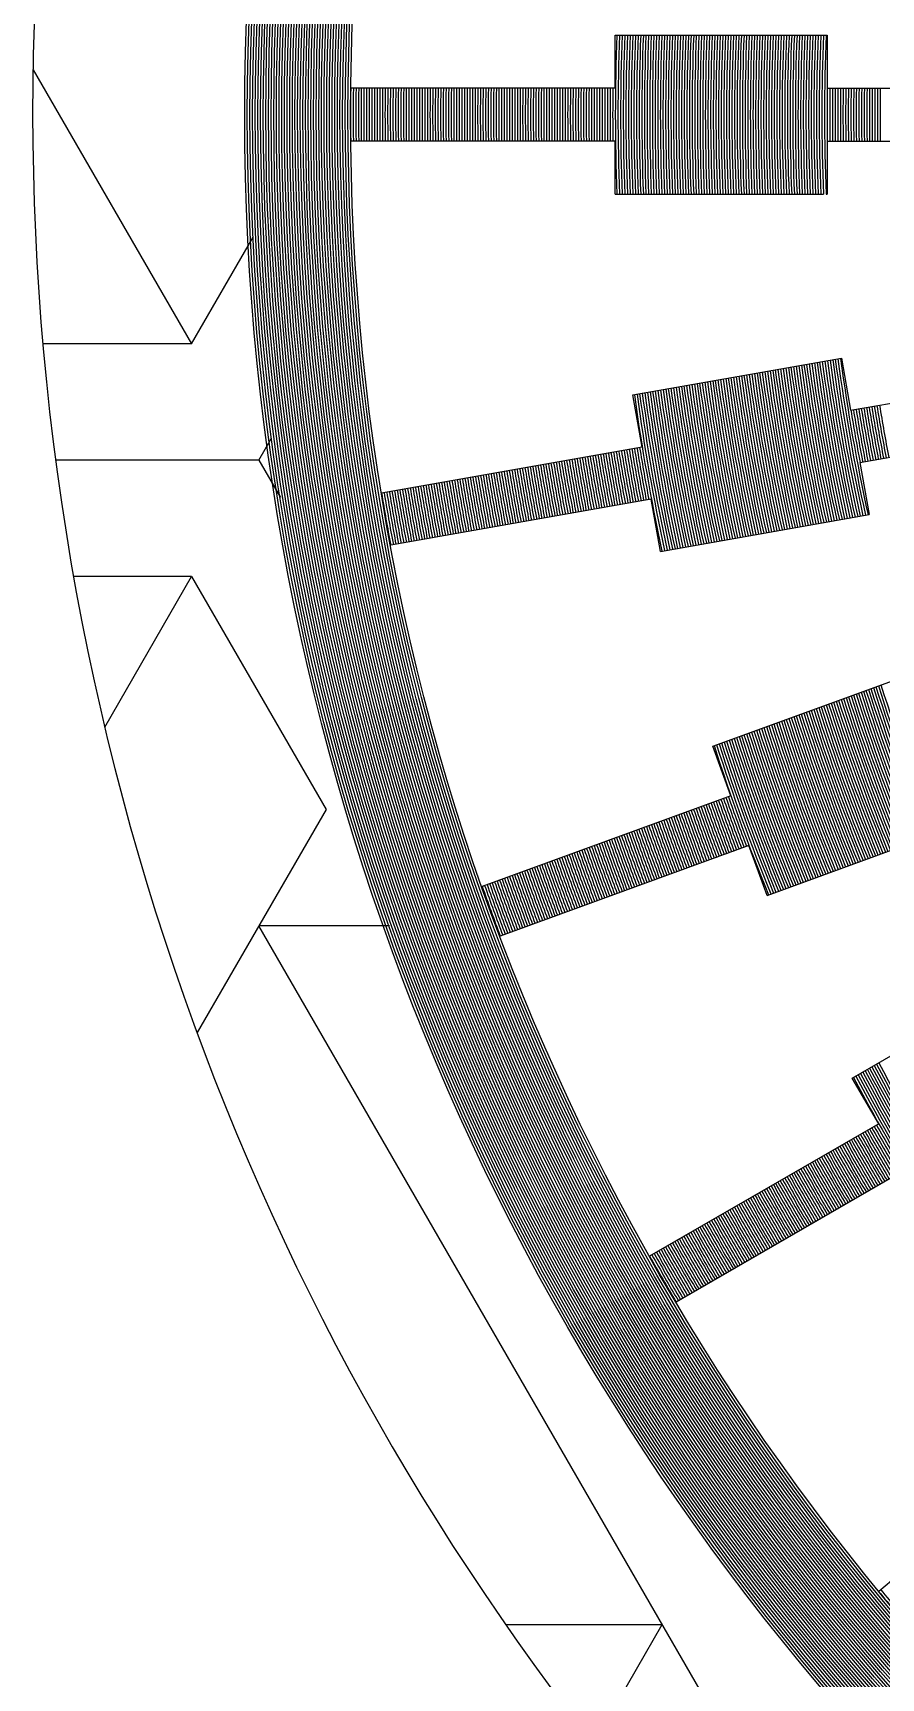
# Model space of a CAD drawing. Header units: millimetres. Extents: x 0 to 2404, y 0 to 1600.
# Drawn here: x 2129.33 to 2145.35, y 1455.19 to 1486.27 of the extents above; entities that cross this region are included whole.
import ezdxf

# ---------------------------------------------------------------- set-up
doc = ezdxf.new("R2010")
doc.units = ezdxf.units.MM

msp = doc.modelspace()

# ---------------------------------------------------------------- linework, layer by layer
for p, q in [((2140.333, 1485.229), (2140.333, 1486.229)), ((2140.333, 1486.229), (2144.333, 1486.229)), ((2144.333, 1486.229), (2144.333, 1485.229)), ((2140.333, 1485.229), (2135.336, 1485.229)), ((2144.333, 1485.229), (2151.338, 1485.229)), ((2140.333, 1484.229), (2135.336, 1484.229)), ((2140.333, 1483.229), (2140.333, 1484.229)), ((2144.333, 1484.229), (2144.333, 1483.229)), ((2144.333, 1484.229), (2151.338, 1484.229)), ((2140.333, 1483.229), (2144.265, 1483.229)), ((2144.315, 1483.229), (2144.333, 1483.229)), ((2140.665, 1479.434), (2144.605, 1480.129)), ((2144.605, 1480.129), (2144.778, 1479.144)), ((2144.778, 1479.144), (2150.199, 1480.1)), ((2140.839, 1478.45), (2140.665, 1479.434)), ((2144.952, 1478.159), (2150.373, 1479.115)), ((2140.839, 1478.45), (2135.918, 1477.582)), ((2144.952, 1478.159), (2145.126, 1477.174)), ((2141.013, 1477.465), (2136.091, 1476.597)), ((2141.186, 1476.48), (2141.013, 1477.465)), ((2141.186, 1476.48), (2145.126, 1477.174)), ((2142.172, 1472.8), (2145.931, 1474.168)), ((2142.514, 1471.86), (2142.172, 1472.8)), ((2142.514, 1471.86), (2137.819, 1470.151)), ((2143.198, 1469.981), (2146.957, 1471.349)), ((2142.856, 1470.921), (2138.161, 1469.212)), ((2143.198, 1469.981), (2142.856, 1470.921)), ((2144.808, 1466.528), (2148.272, 1468.528)), ((2145.308, 1465.662), (2144.808, 1466.528)), ((2145.308, 1465.662), (2140.981, 1463.164)), ((2145.808, 1464.796), (2141.481, 1462.298)), ((2149.136, 1460.044), (2145.308, 1456.832))]:
    msp.add_line(p, q)
at = {"linetype": 'Continuous'}
for p, q in [((2129.341, 1485.579), (2132.33, 1480.401)), ((2132.33, 1480.401), (2133.492, 1482.413)), ((2132.33, 1480.401), (2129.521, 1480.401)), ((2133.6, 1478.201), (2133.842, 1478.62)), ((2133.6, 1478.201), (2129.761, 1478.201)), ((2133.6, 1478.201), (2134.007, 1477.497)), ((2132.33, 1476.002), (2130.101, 1476.002)), ((2130.69, 1473.161), (2132.33, 1476.002)), ((2132.33, 1476.002), (2134.87, 1471.602)), ((2134.87, 1471.602), (2132.437, 1467.388)), ((2136.068, 1469.403), (2133.6, 1469.403)), ((2142.49, 1454.005), (2133.6, 1469.403)), ((2138.268, 1456.204), (2141.22, 1456.204)), ((2139.923, 1453.958), (2141.22, 1456.204))]:
    msp.add_line(p, q, dxfattribs=at)
for radius in [46, 45.95, 45.9, 45.85, 45.8, 45.75, 45.7, 45.65, 45.6, 45.55, 45.5, 45.45, 45.4, 45.35, 45.3, 45.25, 45.2, 45.15, 45.1, 45.05, 45, 44.95, 44.9, 44.85, 44.8, 44.75, 44.7, 44.65, 44.6, 44.55, 44.5, 44.45, 44.4, 44.35, 44.3, 44.25, 44.2, 44.15, 44.1, 44.05, 44]:
    msp.add_circle((2179.333, 1484.729), radius)
for radius, start, end in [(50, 108.2151, 71.6513), (39, 177.7958, 182.2042), (38.95, 177.7929, 182.2071), (38.9, 177.7901, 182.2099), (38.85, 177.7873, 182.2127), (38.8, 177.7844, 182.2156), (38.75, 177.7815, 182.2185), (38.7, 177.7787, 182.2213), (38.65, 177.7758, 182.2242), (38.6, 177.7729, 182.2271), (38.55, 177.77, 182.23), (38.5, 177.7671, 182.2329), (38.45, 177.7642, 182.2358), (38.4, 177.7613, 182.2387), (38.35, 177.7584, 182.2416), (38.3, 177.7555, 182.2445), (38.25, 177.7525, 182.2475), (38.2, 177.7496, 182.2504), (38.15, 177.7466, 182.2534), (38.1, 177.7437, 182.2563), (38.05, 177.7407, 182.2593), (38, 177.7377, 182.2623), (37.95, 177.7348, 182.2652), (37.9, 177.7318, 182.2682), (37.85, 177.7288, 182.2712), (37.8, 177.7258, 182.2742), (37.75, 177.7227, 182.2773), (37.7, 177.7197, 182.2803), (37.65, 177.7167, 182.2833), (37.6, 177.7137, 182.2863), (37.55, 177.7106, 182.2894), (37.5, 177.7076, 182.2924), (37.45, 177.7045, 182.2955), (37.4, 177.7014, 182.2986), (37.35, 177.6983, 182.3017), (37.3, 177.6953, 182.3047), (37.25, 177.6922, 182.3078), (37.2, 177.6891, 182.3109), (37.15, 177.6859, 182.3141), (37.1, 177.6828, 182.3172), (37.05, 177.6797, 182.3203), (37, 177.6766, 182.3234), (36.95, 177.6734, 182.3266), (36.9, 177.6703, 182.3297), (36.85, 177.6671, 182.3329), (36.8, 177.6639, 182.3361), (36.75, 177.6607, 182.3393), (36.7, 177.6576, 182.3424), (36.65, 177.6544, 182.3456), (36.6, 177.6512, 182.3488), (36.55, 177.6479, 182.3521), (36.5, 177.6447, 182.3553), (36.45, 177.6415, 182.3585), (36.4, 177.6382, 182.3618), (36.35, 177.635, 182.365), (36.3, 177.6317, 182.3683), (36.25, 177.6285, 182.3715), (36.2, 177.6252, 182.3748), (36.15, 177.6219, 182.3781), (36.1, 177.6186, 182.3814), (36.05, 177.6153, 182.3847), (36, 177.612, 182.388), (35.95, 177.6087, 182.3913), (35.9, 177.6053, 182.3947), (35.85, 177.602, 182.398), (35.8, 177.5986, 182.4014), (35.75, 177.5953, 182.4047), (35.7, 177.5919, 182.4081), (35.65, 177.5885, 182.4115), (35.6, 177.5851, 182.4149), (35.55, 177.5817, 182.4183), (35.5, 177.5783, 182.4217), (35.45, 177.5749, 182.4251), (35.4, 177.5715, 182.4285), (35.35, 177.568, 182.432), (35.3, 177.5646, 182.4354), (35.25, 177.5611, 182.4389), (35.2, 177.5577, 182.4423), (35.15, 177.5542, 182.4458), (35.1, 177.5507, 182.4493), (35.05, 177.5472, 182.4528), (44, 179.3474, 180.6518), (43.95, 179.3474, 180.6518), (43.9, 179.3474, 180.6526), (43.85, 179.3452, 180.6548), (43.8, 179.3452, 180.6548), (43.75, 179.3452, 180.6548), (43.7, 179.3444, 180.6556), (43.65, 179.3414, 180.6586), (43.6, 179.3414, 180.6586), (43.55, 179.3414, 180.6586), (43.5, 179.3414, 180.6586), (43.45, 179.3376, 180.6624), (43.4, 179.3376, 180.6624), (43.35, 179.3376, 180.6624), (43.3, 179.3376, 180.6624), (43.25, 179.3376, 180.6624), (43.2, 179.3368, 180.6632), (43.15, 179.3361, 180.6639), (43.1, 179.3353, 180.6647), (43.05, 179.3345, 180.6655), (43, 179.3338, 180.6662), (42.95, 179.333, 180.667), (42.9, 179.3322, 180.6678), (42.85, 179.3314, 180.6686), (42.8, 179.3306, 180.6694), (42.75, 179.3299, 180.6701), (42.7, 179.3291, 180.6709), (42.65, 179.3283, 180.6717), (42.6, 179.3275, 180.6725), (42.55, 179.3267, 180.6733), (42.5, 179.3259, 180.6741), (42.45, 179.3251, 180.6749), (42.4, 179.3243, 180.6757), (42.35, 179.3235, 180.6765), (42.3, 179.3227, 180.6773), (42.25, 179.3219, 180.6781), (42.2, 179.3211, 180.6789), (42.15, 179.3203, 180.6797), (42.1, 179.3195, 180.6805), (42.05, 179.3187, 180.6813), (42, 179.3179, 180.6821), (41.95, 179.3171, 180.6829), (41.9, 179.3163, 180.6837), (41.85, 179.3154, 180.6846), (41.8, 179.3146, 180.6854), (41.75, 179.3138, 180.6862), (41.7, 179.313, 180.687), (41.65, 179.3122, 180.6878), (41.6, 179.3113, 180.6887), (41.55, 179.3105, 180.6895), (41.5, 179.3097, 180.6903), (41.45, 179.3088, 180.6912), (41.4, 179.308, 180.692), (41.35, 179.3072, 180.6928), (41.3, 179.3063, 180.6937), (41.25, 179.3055, 180.6945), (41.2, 179.3046, 180.6954), (41.15, 179.3038, 180.6962), (41.1, 179.303, 180.697), (41.05, 179.3021, 180.6979), (41, 179.3013, 180.6987), (40.95, 179.3004, 180.6996), (40.9, 179.2995, 180.7005), (40.85, 179.2987, 180.7013), (40.8, 179.2978, 180.7022), (40.75, 179.297, 180.703), (40.7, 179.2961, 180.7039), (40.65, 179.2952, 180.7048), (40.6, 179.2944, 180.7056), (40.55, 179.2935, 180.7065), (40.5, 179.2926, 180.7074), (40.45, 179.2918, 180.7082), (40.4, 179.2909, 180.7091), (40.35, 179.29, 180.71), (40.3, 179.2891, 180.7109), (40.25, 179.2882, 180.7118), (40.2, 179.2873, 180.7127), (40.15, 179.2865, 180.7135), (40.1, 179.2856, 180.7144), (40.05, 179.2847, 180.7153), (40, 179.2838, 180.7162), (39.95, 179.2829, 180.7171), (39.9, 179.282, 180.718), (39.85, 179.2811, 180.7189), (39.8, 179.2802, 180.7198), (39.75, 179.2793, 180.7207), (39.7, 179.2784, 180.7216), (39.65, 179.2775, 180.7225), (39.6, 179.2765, 180.7235), (39.55, 179.2756, 180.7244), (39.5, 179.2747, 180.7253), (39.45, 179.2738, 180.7262), (39.4, 179.2729, 180.7271), (39.35, 179.272, 180.728), (39.3, 179.271, 180.729), (39.25, 179.2701, 180.7299), (39.2, 179.2692, 180.7308), (39.15, 179.2682, 180.7318), (39.1, 179.2673, 180.7327), (39.05, 179.2664, 180.7336), (35, 179.1815, 180.8185), (34.95, 179.1803, 180.8197), (34.9, 179.1791, 180.8209), (34.85, 179.1779, 180.8221), (34.8, 179.1768, 180.8232), (34.75, 179.1756, 180.8244), (34.7, 179.1744, 180.8256), (34.65, 179.1732, 180.8268), (34.6, 179.172, 180.828), (34.55, 179.1708, 180.8292), (34.5, 179.1696, 180.8304), (34.45, 179.1684, 180.8316), (34.4, 179.1672, 180.8328), (34.35, 179.166, 180.834), (34.3, 179.1648, 180.8352), (34.25, 179.1635, 180.8365), (34.2, 179.1623, 180.8377), (34.15, 179.1611, 180.8389), (34.1, 179.1599, 180.8401), (34.05, 179.1586, 180.8414), (34, 179.1574, 180.8426), (35.55, 187.5817, 192.4183), (35.5, 187.5783, 192.4217), (35.45, 187.5749, 192.4251), (35.4, 187.5715, 192.4285), (35.35, 187.568, 192.432), (35.3, 187.5646, 192.4354), (35.25, 187.5611, 192.4389), (35.2, 187.5577, 192.4423), (35.15, 187.5542, 192.4458), (35.1, 187.5507, 192.4493), (35.05, 187.5472, 192.4528), (37.3, 187.6953, 192.3047), (37.25, 187.6922, 192.3078), (37.2, 187.6891, 192.3109), (37.15, 187.6859, 192.3141), (37.1, 187.6828, 192.3172), (37.05, 187.6797, 192.3203), (37, 187.6766, 192.3234), (36.95, 187.6734, 192.3266), (36.9, 187.6703, 192.3297), (36.85, 187.6671, 192.3329), (36.8, 187.6639, 192.3361), (36.75, 187.6607, 192.3393), (36.7, 187.6576, 192.3424), (36.65, 187.6544, 192.3456), (36.6, 187.6512, 192.3488), (36.55, 187.6479, 192.3521), (36.5, 187.6447, 192.3553), (36.45, 187.6415, 192.3585), (36.4, 187.6382, 192.3618), (36.35, 187.635, 192.365), (36.3, 187.6317, 192.3683), (36.25, 187.6285, 192.3715), (36.2, 187.6252, 192.3748), (36.15, 187.6219, 192.3781), (36.1, 187.6186, 192.3814), (36.05, 187.6153, 192.3847), (36, 187.612, 192.388), (35.95, 187.6087, 192.3913), (35.9, 187.6053, 192.3947), (35.85, 187.602, 192.398), (35.8, 187.5986, 192.4014), (35.75, 187.5953, 192.4047), (35.7, 187.5919, 192.4081), (35.65, 187.5885, 192.4115), (35.6, 187.5851, 192.4149), (39, 187.7958, 192.2042), (38.95, 187.7929, 192.2071), (38.9, 187.7901, 192.2099), (38.85, 187.7873, 192.2127), (38.8, 187.7844, 192.2156), (38.75, 187.7815, 192.2185), (38.7, 187.7787, 192.2213), (38.65, 187.7758, 192.2242), (38.6, 187.7729, 192.2271), (38.55, 187.77, 192.23), (38.5, 187.7671, 192.2329), (38.45, 187.7642, 192.2358), (38.4, 187.7613, 192.2387), (38.35, 187.7584, 192.2416), (38.3, 187.7555, 192.2445), (38.25, 187.7525, 192.2475), (38.2, 187.7496, 192.2504), (38.15, 187.7466, 192.2534), (38.1, 187.7437, 192.2563), (38.05, 187.7407, 192.2593), (38, 187.7377, 192.2623), (37.95, 187.7348, 192.2652), (37.9, 187.7318, 192.2682), (37.85, 187.7288, 192.2712), (37.8, 187.7258, 192.2742), (37.75, 187.7227, 192.2773), (37.7, 187.7197, 192.2803), (37.65, 187.7167, 192.2833), (37.6, 187.7137, 192.2863), (37.55, 187.7106, 192.2894), (37.5, 187.7076, 192.2924), (37.45, 187.7045, 192.2955), (37.4, 187.7014, 192.2986), (37.35, 187.6983, 192.3017), (35, 189.1815, 190.8185), (34.95, 189.1803, 190.8197), (34.9, 189.1791, 190.8209), (34.85, 189.1779, 190.8221), (34.8, 189.1768, 190.8232), (34.75, 189.1756, 190.8244), (34.7, 189.1744, 190.8256), (34.65, 189.1732, 190.8268), (34.6, 189.172, 190.828), (34.55, 189.1708, 190.8292), (34.5, 189.1696, 190.8304), (34.45, 189.1684, 190.8316), (40.55, 189.2935, 190.7065), (40.5, 189.2926, 190.7074), (40.45, 189.2918, 190.7082), (40.4, 189.2909, 190.7091), (40.35, 189.29, 190.71), (40.3, 189.2891, 190.7109), (40.25, 189.2882, 190.7118), (40.2, 189.2873, 190.7127), (40.15, 189.2865, 190.7135), (40.1, 189.2856, 190.7144), (40.05, 189.2847, 190.7153), (40, 189.2838, 190.7162), (39.95, 189.2829, 190.7171), (39.9, 189.282, 190.718), (39.85, 189.2811, 190.7189), (39.8, 189.2802, 190.7198), (39.75, 189.2793, 190.7207), (39.7, 189.2784, 190.7216), (39.65, 189.2775, 190.7225), (39.6, 189.2765, 190.7235), (39.55, 189.2756, 190.7244), (39.5, 189.2747, 190.7253), (39.45, 189.2738, 190.7262), (39.4, 189.2729, 190.7271), (39.35, 189.272, 190.728), (39.3, 189.271, 190.729), (39.25, 189.2701, 190.7299), (39.2, 189.2692, 190.7308), (39.15, 189.2682, 190.7318), (39.1, 189.2673, 190.7327), (39.05, 189.2664, 190.7336), (42.35, 189.3235, 190.6765), (42.3, 189.3227, 190.6773), (42.25, 189.3219, 190.6781), (42.2, 189.3211, 190.6789), (42.15, 189.3203, 190.6797), (42.1, 189.3195, 190.6805), (42.05, 189.3187, 190.6813), (42, 189.3179, 190.6821), (41.95, 189.3171, 190.6829), (41.9, 189.3163, 190.6837), (41.85, 189.3154, 190.6846), (41.8, 189.3146, 190.6854), (41.75, 189.3138, 190.6862), (41.7, 189.313, 190.687), (41.65, 189.3122, 190.6878), (41.6, 189.3113, 190.6887), (41.55, 189.3105, 190.6895), (41.5, 189.3097, 190.6903), (41.45, 189.3088, 190.6912), (41.4, 189.308, 190.692), (41.35, 189.3072, 190.6928), (41.3, 189.3063, 190.6937), (41.25, 189.3055, 190.6945), (41.2, 189.3046, 190.6954), (41.15, 189.3038, 190.6962), (41.1, 189.303, 190.697), (41.05, 189.3021, 190.6979), (41, 189.3013, 190.6987), (40.95, 189.3004, 190.6996), (40.9, 189.2995, 190.7005), (40.85, 189.2987, 190.7013), (40.8, 189.2978, 190.7022), (40.75, 189.297, 190.703), (40.7, 189.2961, 190.7039), (40.65, 189.2952, 190.7048), (40.6, 189.2944, 190.7056), (44, 189.3467, 190.6533), (43.95, 189.3467, 190.6533), (43.9, 189.3467, 190.6533), (43.85, 189.3467, 190.6533), (43.8, 189.3459, 190.6541), (43.75, 189.3452, 190.6548), (43.7, 189.3437, 190.6563), (43.65, 189.3437, 190.6563), (43.6, 189.3429, 190.6571), (43.55, 189.3422, 190.6578), (43.5, 189.3414, 190.6586), (43.45, 189.3407, 190.6593), (43.4, 189.3399, 190.6601), (43.35, 189.3391, 190.6609), (43.3, 189.3384, 190.6616), (43.25, 189.3376, 190.6624), (43.2, 189.3368, 190.6632), (43.15, 189.3361, 190.6639), (43.1, 189.3353, 190.6647), (43.05, 189.3345, 190.6655), (43, 189.3338, 190.6662), (42.95, 189.333, 190.667), (42.9, 189.3322, 190.6678), (42.85, 189.3314, 190.6686), (42.8, 189.3306, 190.6694), (42.75, 189.3299, 190.6701), (42.7, 189.3291, 190.6709), (42.65, 189.3283, 190.6717), (42.6, 189.3275, 190.6725), (42.55, 189.3267, 190.6733), (42.5, 189.3259, 190.6741), (42.45, 189.3251, 190.6749), (42.4, 189.3243, 190.6757), (36, 197.612, 202.388), (35.95, 197.6087, 202.3913), (35.9, 197.6053, 202.3947), (35.85, 197.602, 202.398), (35.8, 197.5986, 202.4014), (35.75, 197.5953, 202.4047), (35.7, 197.5919, 202.4081), (35.65, 197.5885, 202.4115), (36.95, 197.6734, 202.3266), (36.9, 197.6703, 202.3297), (36.85, 197.6671, 202.3329), (36.8, 197.6639, 202.3361), (36.75, 197.6607, 202.3393), (36.7, 197.6576, 202.3424), (36.65, 197.6544, 202.3456), (36.6, 197.6512, 202.3488), (36.55, 197.6479, 202.3521), (36.5, 197.6447, 202.3553), (36.45, 197.6415, 202.3585), (36.4, 197.6382, 202.3618), (36.35, 197.635, 202.365), (36.3, 197.6317, 202.3683), (36.25, 197.6285, 202.3715), (36.2, 197.6252, 202.3748), (36.15, 197.6219, 202.3781), (36.1, 197.6186, 202.3814), (36.05, 197.6153, 202.3847), (37.85, 197.7288, 202.2712), (37.8, 197.7258, 202.2742), (37.75, 197.7227, 202.2773), (37.7, 197.7197, 202.2803), (37.65, 197.7167, 202.2833), (37.6, 197.7137, 202.2863), (37.55, 197.7106, 202.2894), (37.5, 197.7076, 202.2924), (37.45, 197.7045, 202.2955), (37.4, 197.7014, 202.2986), (37.35, 197.6983, 202.3017), (37.3, 197.6953, 202.3047), (37.25, 197.6922, 202.3078), (37.2, 197.6891, 202.3109), (37.15, 197.6859, 202.3141), (37.1, 197.6828, 202.3172), (37.05, 197.6797, 202.3203), (37, 197.6766, 202.3234), (38.75, 197.7815, 202.2185), (38.7, 197.7787, 202.2213), (38.65, 197.7758, 202.2242), (38.6, 197.7729, 202.2271), (38.55, 197.77, 202.23), (38.5, 197.7671, 202.2329), (38.45, 197.7642, 202.2358), (38.4, 197.7613, 202.2387), (38.35, 197.7584, 202.2416), (38.3, 197.7555, 202.2445), (38.25, 197.7525, 202.2475), (38.2, 197.7496, 202.2504), (38.15, 197.7466, 202.2534), (38.1, 197.7437, 202.2563), (38.05, 197.7407, 202.2593), (38, 197.7377, 202.2623), (37.95, 197.7348, 202.2652), (37.9, 197.7318, 202.2682), (39, 197.7958, 202.2042), (38.95, 197.7929, 202.2071), (38.9, 197.7901, 202.2099), (38.85, 197.7873, 202.2127), (38.8, 197.7844, 202.2156), (39.6, 199.2765, 200.7235), (39.55, 199.2756, 200.7244), (39.5, 199.2747, 200.7253), (39.45, 199.2738, 200.7262), (39.4, 199.2729, 200.7271), (39.35, 199.272, 200.728), (39.3, 199.271, 200.729), (39.25, 199.2701, 200.7299), (39.2, 199.2692, 200.7308), (39.15, 199.2682, 200.7318), (39.1, 199.2673, 200.7327), (39.05, 199.2664, 200.7336), (40.5, 199.2926, 200.7074), (40.45, 199.2918, 200.7082), (40.4, 199.2909, 200.7091), (40.35, 199.29, 200.71), (40.3, 199.2891, 200.7109), (40.25, 199.2882, 200.7118), (40.2, 199.2873, 200.7127), (40.15, 199.2865, 200.7135), (40.1, 199.2856, 200.7144), (40.05, 199.2847, 200.7153), (40, 199.2838, 200.7162), (39.95, 199.2829, 200.7171), (39.9, 199.282, 200.718), (39.85, 199.2811, 200.7189), (39.8, 199.2802, 200.7198), (39.75, 199.2793, 200.7207), (39.7, 199.2784, 200.7216), (39.65, 199.2775, 200.7225), (41.4, 199.308, 200.692), (41.35, 199.3072, 200.6928), (41.3, 199.3063, 200.6937), (41.25, 199.3055, 200.6945), (41.2, 199.3046, 200.6954), (41.15, 199.3038, 200.6962), (41.1, 199.303, 200.697), (41.05, 199.3021, 200.6979), (41, 199.3013, 200.6987), (40.95, 199.3004, 200.6996), (40.9, 199.2995, 200.7005), (40.85, 199.2987, 200.7013), (40.8, 199.2978, 200.7022), (40.75, 199.297, 200.703), (40.7, 199.2961, 200.7039), (40.65, 199.2952, 200.7048), (40.6, 199.2944, 200.7056), (40.55, 199.2935, 200.7065), (42.35, 199.3235, 200.6765), (42.3, 199.3227, 200.6773), (42.25, 199.3219, 200.6781), (42.2, 199.3211, 200.6789), (42.15, 199.3203, 200.6797), (42.1, 199.3195, 200.6805), (42.05, 199.3187, 200.6813), (42, 199.3179, 200.6821), (41.95, 199.3171, 200.6829), (41.9, 199.3163, 200.6837), (41.85, 199.3154, 200.6846), (41.8, 199.3146, 200.6854), (41.75, 199.3138, 200.6862), (41.7, 199.313, 200.687), (41.65, 199.3122, 200.6878), (41.6, 199.3113, 200.6887), (41.55, 199.3105, 200.6895), (41.5, 199.3097, 200.6903), (41.45, 199.3088, 200.6912), (43.25, 199.3376, 200.6624), (43.2, 199.3368, 200.6632), (43.15, 199.3361, 200.6639), (43.1, 199.3353, 200.6647), (43.05, 199.3345, 200.6655), (43, 199.3338, 200.6662), (42.95, 199.333, 200.667), (42.9, 199.3322, 200.6678), (42.85, 199.3314, 200.6686), (42.8, 199.3306, 200.6694), (42.75, 199.3299, 200.6701), (42.7, 199.3291, 200.6709), (42.65, 199.3283, 200.6717), (42.6, 199.3275, 200.6725), (42.55, 199.3267, 200.6733), (42.5, 199.3259, 200.6741), (42.45, 199.3251, 200.6749), (42.4, 199.3243, 200.6757), (44, 199.3467, 200.6533), (43.95, 199.3467, 200.6533), (43.9, 199.3467, 200.6533), (43.85, 199.3467, 200.6533), (43.8, 199.3459, 200.6541), (43.75, 199.3452, 200.6548), (43.7, 199.3437, 200.6563), (43.65, 199.3437, 200.6563), (43.6, 199.3429, 200.6571), (43.55, 199.3422, 200.6578), (43.5, 199.3414, 200.6586), (43.45, 199.3407, 200.6593), (43.4, 199.3399, 200.6601), (43.35, 199.3391, 200.6609), (43.3, 199.3384, 200.6616), (38.7, 207.7787, 212.2213), (38.65, 207.7758, 212.2242), (38.6, 207.7729, 212.2271), (38.55, 207.77, 212.23), (38.5, 207.7671, 212.2329), (38.45, 207.7642, 212.2358), (39, 207.7958, 212.2042), (38.95, 207.7929, 212.2071), (38.9, 207.7901, 212.2099), (38.85, 207.7873, 212.2127), (38.8, 207.7844, 212.2156), (38.75, 207.7815, 212.2185), (39.45, 209.2738, 210.7262), (39.4, 209.2729, 210.7271), (39.35, 209.272, 210.728), (39.3, 209.271, 210.729), (39.25, 209.2701, 210.7299), (39.2, 209.2692, 210.7308), (39.15, 209.2682, 210.7318), (39.1, 209.2673, 210.7327), (39.05, 209.2664, 210.7336), (40.05, 209.2847, 210.7153), (40, 209.2838, 210.7162), (39.95, 209.2829, 210.7171), (39.9, 209.282, 210.718), (39.85, 209.2811, 210.7189), (39.8, 209.2802, 210.7198), (39.75, 209.2793, 210.7207), (39.7, 209.2784, 210.7216), (39.65, 209.2775, 210.7225), (39.6, 209.2765, 210.7235), (39.55, 209.2756, 210.7244), (39.5, 209.2747, 210.7253), (40.7, 209.2961, 210.7039), (40.65, 209.2952, 210.7048), (40.6, 209.2944, 210.7056), (40.55, 209.2935, 210.7065), (40.5, 209.2926, 210.7074), (40.45, 209.2918, 210.7082), (40.4, 209.2909, 210.7091), (40.35, 209.29, 210.71), (40.3, 209.2891, 210.7109), (40.25, 209.2882, 210.7118), (40.2, 209.2873, 210.7127), (40.15, 209.2865, 210.7135), (40.1, 209.2856, 210.7144), (41.3, 209.3063, 210.6937), (41.25, 209.3055, 210.6945), (41.2, 209.3046, 210.6954), (41.15, 209.3038, 210.6962), (41.1, 209.303, 210.697), (41.05, 209.3021, 210.6979), (41, 209.3013, 210.6987), (40.95, 209.3004, 210.6996), (40.9, 209.2995, 210.7005), (40.85, 209.2987, 210.7013), (40.8, 209.2978, 210.7022), (40.75, 209.297, 210.703), (41.95, 209.3171, 210.6829), (41.9, 209.3163, 210.6837), (41.85, 209.3154, 210.6846), (41.8, 209.3146, 210.6854), (41.75, 209.3138, 210.6862), (41.7, 209.313, 210.687), (41.65, 209.3122, 210.6878), (41.6, 209.3113, 210.6887), (41.55, 209.3105, 210.6895), (41.5, 209.3097, 210.6903), (41.45, 209.3088, 210.6912), (41.4, 209.308, 210.692), (41.35, 209.3072, 210.6928), (42.55, 209.3267, 210.6733), (42.5, 209.3259, 210.6741), (42.45, 209.3251, 210.6749), (42.4, 209.3243, 210.6757), (42.35, 209.3235, 210.6765), (42.3, 209.3227, 210.6773), (42.25, 209.3219, 210.6781), (42.2, 209.3211, 210.6789), (42.15, 209.3203, 210.6797), (42.1, 209.3195, 210.6805), (42.05, 209.3187, 210.6813), (42, 209.3179, 210.6821), (43.15, 209.3361, 210.6639), (43.1, 209.3353, 210.6647), (43.05, 209.3345, 210.6655), (43, 209.3338, 210.6662), (42.95, 209.333, 210.667), (42.9, 209.3322, 210.6678), (42.85, 209.3314, 210.6686), (42.8, 209.3306, 210.6694), (42.75, 209.3299, 210.6701), (42.7, 209.3291, 210.6709), (42.65, 209.3283, 210.6717), (42.6, 209.3275, 210.6725), (43.8, 209.3452, 210.6548), (43.75, 209.3452, 210.6548), (43.7, 209.3444, 210.6556), (43.65, 209.3414, 210.6586), (43.6, 209.3414, 210.6586), (43.55, 209.3414, 210.6586), (43.5, 209.3414, 210.6586), (43.45, 209.3376, 210.6624), (43.4, 209.3376, 210.6624), (43.35, 209.3376, 210.6624), (43.3, 209.3376, 210.6624), (43.25, 209.3376, 210.6624), (43.2, 209.3368, 210.6632), (44, 209.3474, 210.6518), (43.95, 209.3474, 210.6518), (43.9, 209.3474, 210.6526), (43.85, 209.3452, 210.6548), (44, 219.3467, 220.6533), (43.95, 219.3467, 220.6533)]:
    msp.add_arc((2179.333, 1484.729), radius, start, end)

doc.saveas('drawing.dxf')
